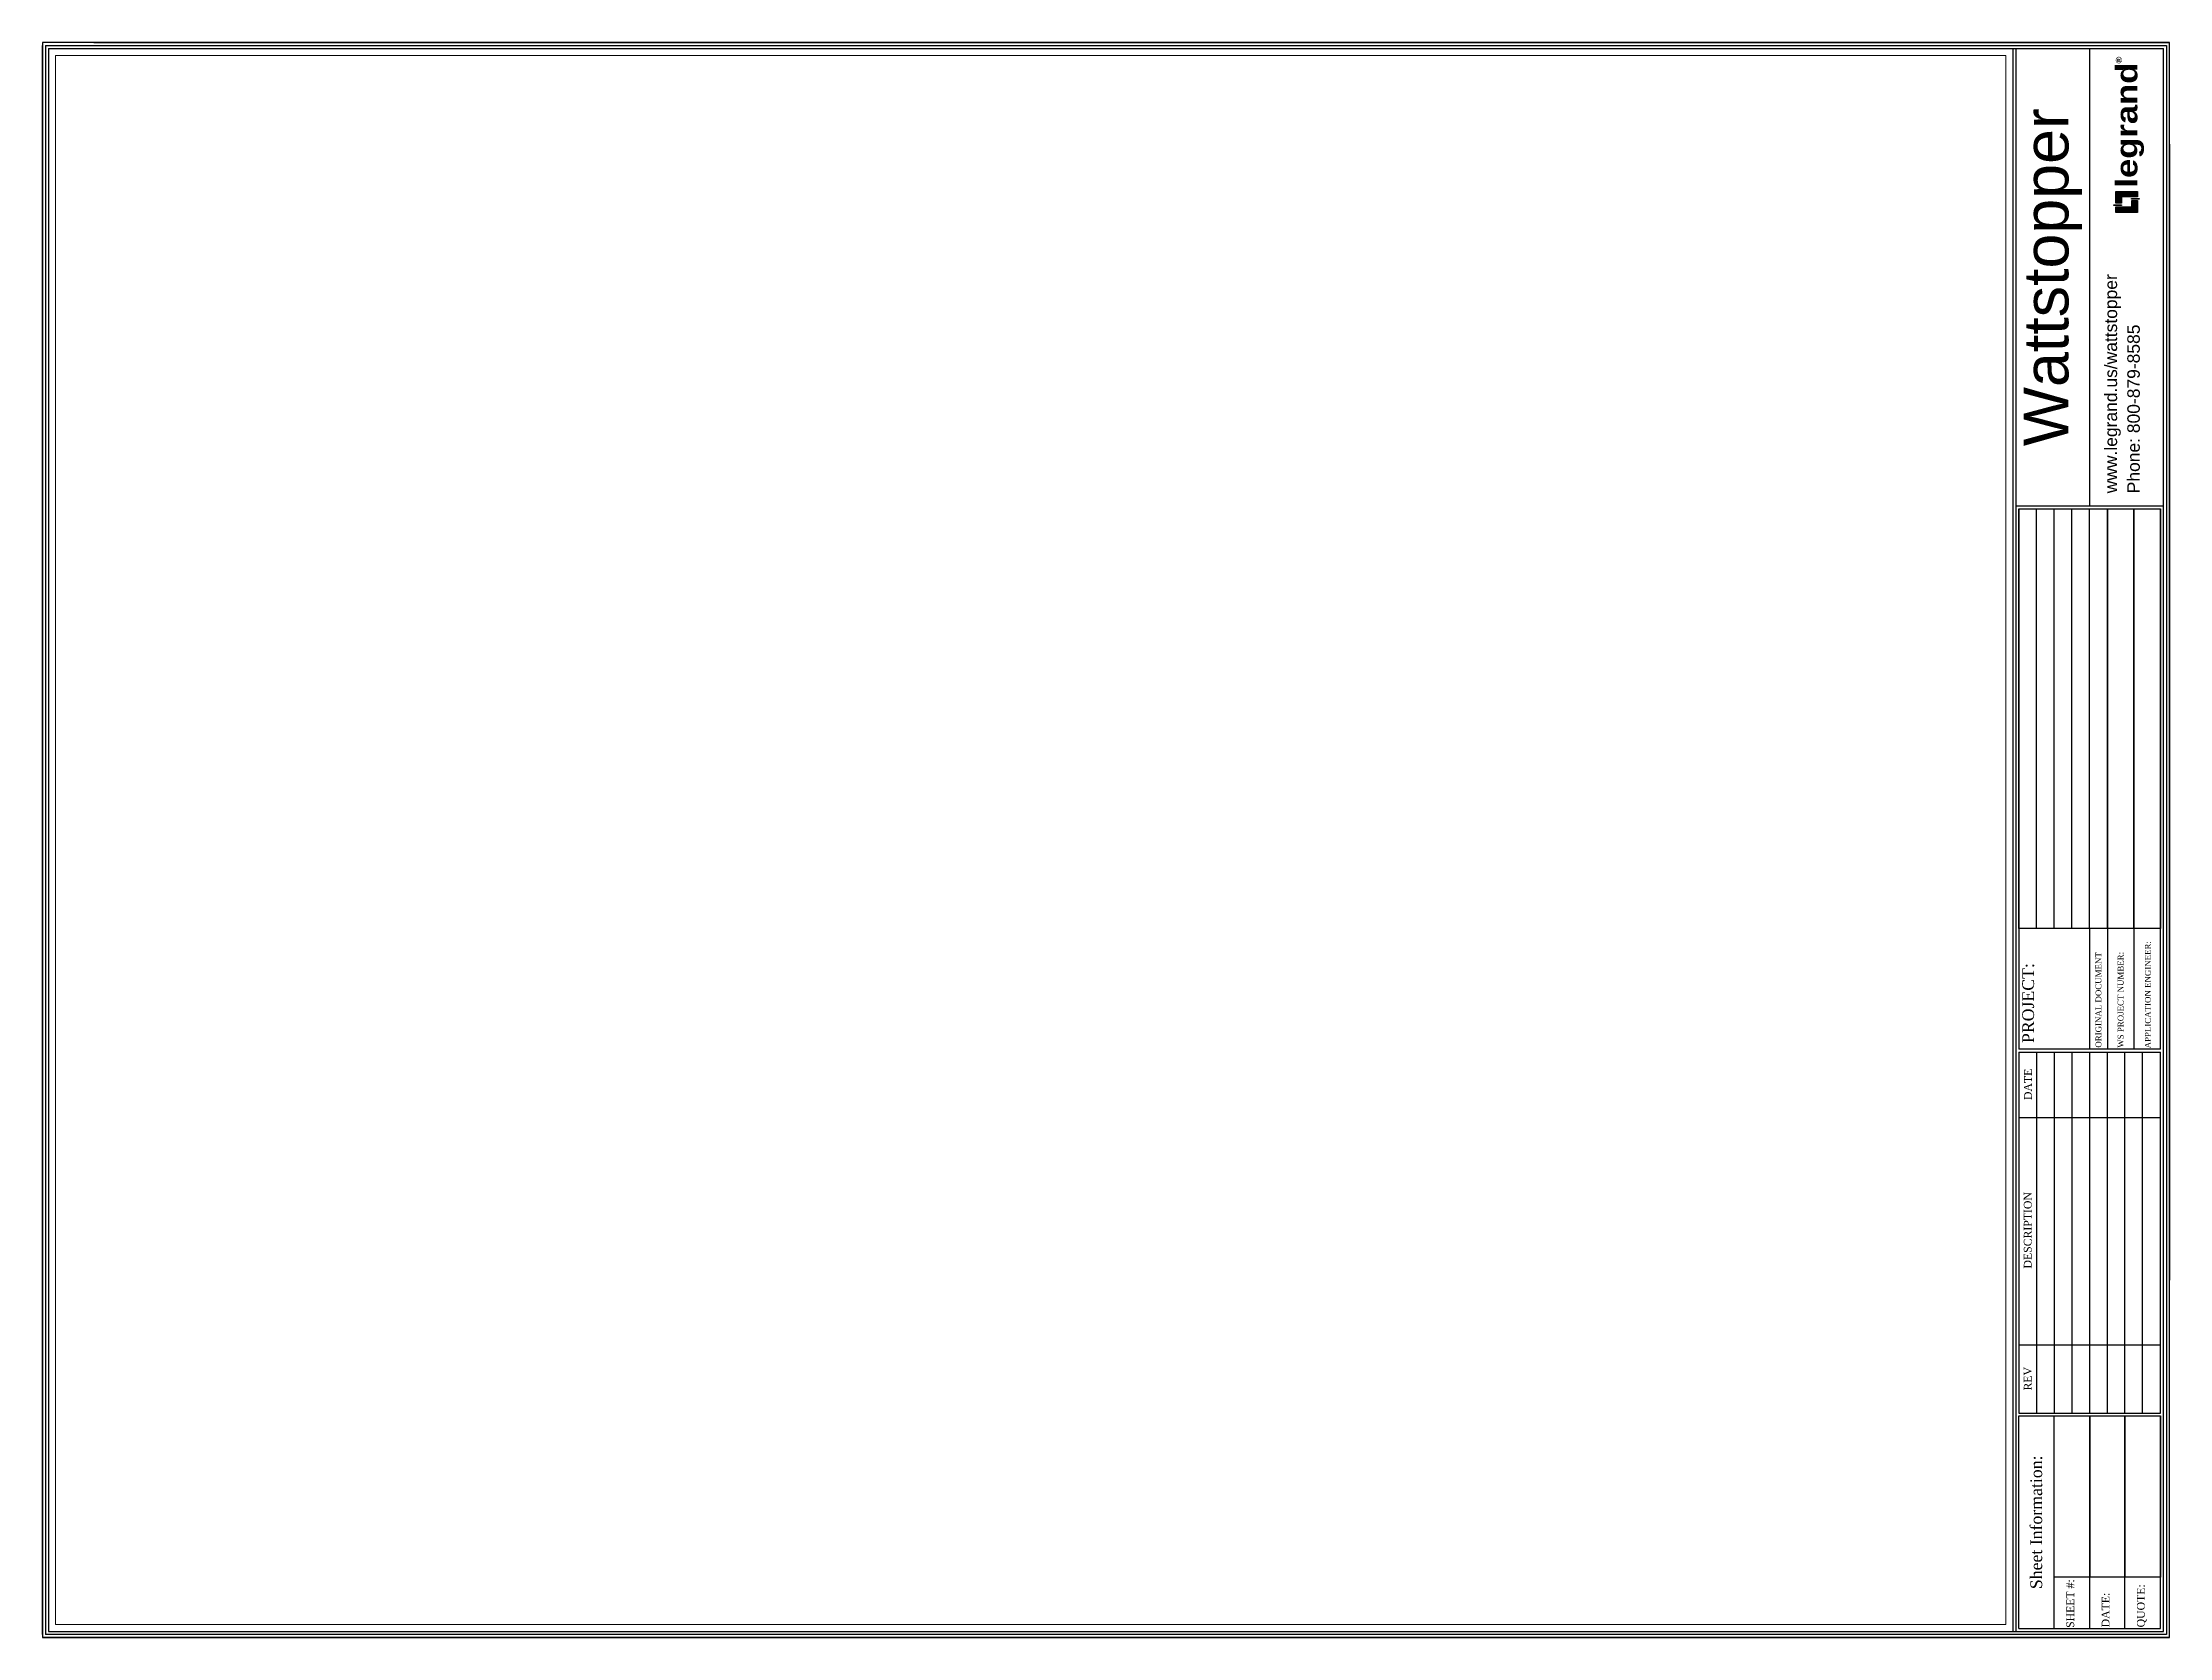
# Paper-space layout '36 X 48' of a CAD drawing. Header units: inches. Extents: x -0.4 to 47.6, y 0 to 36.
import ezdxf
from ezdxf.enums import TextEntityAlignment as Align

# ---------------------------------------------------------------- set-up
doc = ezdxf.new("R2010")
doc.units = ezdxf.units.IN
doc.header["$MEASUREMENT"] = 0
doc.layers.add('_WS_Viewport', color=7, linetype='Continuous', plot=False)
doc.layers.add('_WS_WattStopper', color=160, linetype='Continuous')
doc.styles.add('ARIAL', font='arial.ttf')
doc.styles.add('Legrand', font='ariblk.ttf', dxfattribs={"height": 0.1875})
doc.styles.add('WS8th', font='complex.shx', dxfattribs={"height": 0.1875})
doc.styles.add('WSTB', font='times.ttf')

# ---------------------------------------------------------------- blocks, each defined once
blk = doc.blocks.new('*U8')
at = {"layer": '_WS_WattStopper'}
h = blk.add_hatch(color=256, dxfattribs=at)
h.dxf.hatch_style = 1
h.paths.add_polyline_path([(47.279, 32.166), (47.279, 32.432), (47.147, 32.432), (47.147, 32.288), (46.788, 32.288), (46.788, 32.166)])
h.paths.add_polyline_path([(47.145, 32.482), (47.145, 32.464), (47.319, 32.464), (47.319, 32.482)])
h.paths.add_polyline_path([(46.92, 32.321), (46.92, 32.339), (46.746, 32.339), (46.746, 32.321)])
h.paths.add_polyline_path([(46.918, 32.514), (47.277, 32.514), (47.277, 32.637), (46.786, 32.637), (46.786, 32.371), (46.918, 32.371)])
at = {"layer": '_WS_WattStopper', "linetype": 'Continuous'}
for p, q in [((48, 36), (0, 36)), ((0, 36), (0, 0)), ((1.154, 36), (48, 36)), ((0, 0.066), (0, 35.934)), ((0.066, 35.934), (0.066, 0.066)), ((0.066, 35.934), (47.934, 35.934)), ((0.133, 35.867), (47.867, 35.867)), ((0.133, 35.867), (0.133, 0.133))]:
    blk.add_line(p, q, dxfattribs=at)
at = {"layer": '_WS_WattStopper'}
for p, q in [((48, 0), (48, 36)), ((44.466, 35.867), (44.466, 0.133)), ((44.532, 35.867), (44.532, 0.133)), ((46.2, 25.541), (46.2, 35.867)), ((47.867, 0.133), (47.867, 35.867)), ((47.934, 35.934), (47.934, 0.066)), ((48, 33.703), (48, 8.063)), ((44.532, 25.541), (47.867, 25.541)), ((44.598, 25.475), (47.801, 25.475)), ((44.598, 25.475), (44.598, 13.277)), ((44.998, 16.003), (44.998, 25.475)), ((45.398, 16.003), (45.398, 25.475)), ((45.798, 16.003), (45.798, 25.475)), ((46.198, 16.003), (46.198, 25.475)), ((47.801, 13.277), (47.801, 25.475)), ((46.198, 16.003), (46.198, 13.277)), ((46.598, 16.003), (46.598, 13.277)), ((47.199, 16.003), (47.199, 13.277)), ((47.801, 13.277), (44.598, 13.277)), ((44.598, 13.21), (47.801, 13.21)), ((44.598, 13.21), (44.598, 5.066)), ((45.005, 5.066), (45.005, 13.21)), ((45.403, 5.066), (45.403, 13.21)), ((45.802, 5.066), (45.802, 13.21)), ((46.2, 5.066), (46.2, 13.21)), ((46.598, 5.066), (46.598, 13.21)), ((46.996, 5.066), (46.996, 13.21)), ((47.394, 5.066), (47.394, 13.21)), ((47.801, 5.066), (47.801, 13.21)), ((44.598, 11.74), (47.801, 11.74)), ((44.598, 6.603), (47.801, 6.603)), ((44.598, 5.066), (47.801, 5.066)), ((44.598, 5), (47.801, 5)), ((44.598, 0.199), (44.598, 5)), ((45.395, 0.199), (45.395, 5)), ((45.395, 0.199), (45.395, 5)), ((46.2, 0.199), (46.2, 5)), ((46.2, 0.199), (46.2, 5)), ((46.996, 0.199), (46.996, 5)), ((47.801, 0.199), (47.801, 5)), ((47.801, 0.199), (47.801, 5)), ((0, 0), (48, 0)), ((47.934, 0.066), (0.066, 0.066)), ((0.133, 0.133), (47.867, 0.133)), ((44.598, 0.199), (47.801, 0.199)), ((48, 0), (0, 0))]:
    blk.add_line(p, q, dxfattribs=at)
for points in [[(46.92, 32.339), (46.92, 32.321), (46.746, 32.321), (46.746, 32.339)], [(46.918, 32.514), (46.918, 32.371), (46.786, 32.371), (46.786, 32.637), (47.277, 32.637), (47.277, 32.514)], [(47.147, 32.288), (47.147, 32.432), (47.279, 32.432), (47.279, 32.166), (46.788, 32.166), (46.788, 32.288)], [(47.145, 32.464), (47.145, 32.482), (47.319, 32.482), (47.319, 32.464)], [(44.598, 25.475), (46.598, 25.475), (46.598, 16.003), (44.598, 16.003)], [(46.598, 25.475), (47.199, 25.475), (47.199, 16.003), (46.598, 16.003)], [(47.199, 25.475), (47.801, 25.475), (47.801, 16.003), (47.199, 16.003)]]:
    blk.add_lwpolyline(points, close=True, dxfattribs=at)
for points in [[(46.2, 5), (46.2, 1.359), (45.395, 1.359), (45.395, 5)], [(46.996, 5), (46.996, 1.359), (46.2, 1.359), (46.2, 5)], [(47.801, 5), (47.801, 1.359), (46.996, 1.359), (46.996, 5)]]:
    blk.add_lwpolyline(points, dxfattribs=at)
at = {"insert": (13.845, 25.539), "char_height": 0.18, "attachment_point": 6}
blk.add_mtext('\\A1;', dxfattribs=at)
at = {"layer": '_WS_WattStopper'}
for s, height, style, p in [('®', 0.133, 'Legrand', (46.923, 35.525)), ('ORIGINAL DOCUMENT', 0.1327, 'WSTB', (46.463, 13.313)), ('WS PROJECT NUMBER:', 0.1327, 'WSTB', (46.964, 13.313)), ('APPLICATION ENGINEER:', 0.13265, 'WSTB', (47.578, 13.297)), ('PROJECT:', 0.2654, 'WSTB', (44.943, 13.417)), ('DATE', 0.1756, 'WSTB', (44.894, 12.13)), ('DESCRIPTION', 0.17557, 'WSTB', (44.888, 8.328)), ('REV', 0.1756, 'WSTB', (44.888, 5.575)), ('SHEET #:', 0.1756, 'WSTB', (45.849, 0.216)), ('DATE:', 0.1756, 'WSTB', (46.645, 0.228)), ('QUOTE:', 0.1756, 'WSTB', (47.441, 0.228))]:
    blk.add_text(s, height=height, rotation=90, dxfattribs=dict(at, style=style)).set_placement(p)
at = {"layer": '_WS_WattStopper', "style": 'Legrand'}
blk.add_text('legrand', height=0.4881, rotation=90, dxfattribs=at).set_placement((47.032, 32.726), align=Align.MIDDLE_LEFT)
at = {"layer": '_WS_WattStopper', "rotation": 90}
for s, width, gutter_width, insert, char_height, attachment_point, style in [('\\A2;{\\fArial|b0|i0|c0|p34;\\H5.3333x;Wattstopper}', 0.68888, 0.938, (45.366, 30.704), 0.19, 5, 'ARIAL'), ('\\A2;{\\fArial|b0|i0|c0|p34;\\H5.3333x;www.legrand.us/wattstopper}', 6.42662, 0.938, (46.719, 25.826), 0.05284, 4, 'WS8th'), ('\\A2;{\\fArial|b0|i0|c0|p34;\\H5.3333x;Phone: 800-879-8585}', 6.42662, 0.938, (47.191, 25.826), 0.05284, 4, 'WS8th'), ('Sheet Information:', 3.65264, 1, (44.996, 2.599), 0.26542, 5, 'WSTB')]:
    blk.add_mtext_dynamic_manual_height_columns(s, width=width, gutter_width=gutter_width, heights=[0], dxfattribs=dict(at, insert=insert, char_height=char_height, attachment_point=attachment_point, style=style))
at = {"layer": '_WS_WattStopper', "style": 'WSTB'}
for tag, height, p in [('DOCUMENT', 0.199, (46.398, 20.831)), ('PROJECT1', 0.199, (44.798, 20.831)), ('PROJECT2', 0.199, (45.198, 20.831)), ('PROJECT3', 0.199, (45.598, 20.831)), ('PROJECT4', 0.199, (45.999, 20.831)), ('PRJB', 0.199, (46.899, 20.831)), ('NAME', 0.199, (47.5, 20.831)), ('REVISION_1', 0.126, (45.204, 12.475)), ('REVISION_2', 0.126, (45.602, 12.475)), ('REVISION_3', 0.126, (46.001, 12.475)), ('REVISION_4', 0.126, (46.399, 12.475)), ('REVISION_5', 0.126, (46.794, 12.475)), ('REVISION_6', 0.126, (47.195, 12.475)), ('REVISION_7', 0.126, (47.593, 12.475)), ('REVISION_1_DESC', 0.126, (45.204, 9.171)), ('REVISION_2_DESC', 0.126, (45.602, 9.171)), ('REVISION_3_DESC', 0.126, (46.001, 9.171)), ('REVISION_4_DESC', 0.126, (46.399, 9.171)), ('REVISION_5_DESC', 0.126, (46.797, 9.171)), ('REVISION_6_DESC', 0.126, (47.195, 9.171)), ('REVISION_7_DESC', 0.126, (47.597, 9.171)), ('SHEET', 0.199, (45.793, 3.179)), ('DATE', 0.199, (46.598, 3.179)), ('QUOTE', 0.199, (47.394, 3.179))]:
    blk.add_attdef(tag, text='', height=height, rotation=90, dxfattribs=at).set_placement(p, align=Align.MIDDLE_CENTER)

psp = doc.layouts.new('36 X 48')

# ---------------------------------------------------------------- block references
at = {"layer": '_WS_WattStopper'}
psp.add_blockref('*U8', (-0.432, 0), dxfattribs=at)

# ---------------------------------------------------------------- viewports
at = {"layer": '_WS_Viewport'}
psp.add_viewport(center=(21.867, 18), size=(44.013, 35.41458), view_center_point=(220.066, 168.161), view_height=390.43239, dxfattribs=at)

doc.saveas('drawing.dxf')
